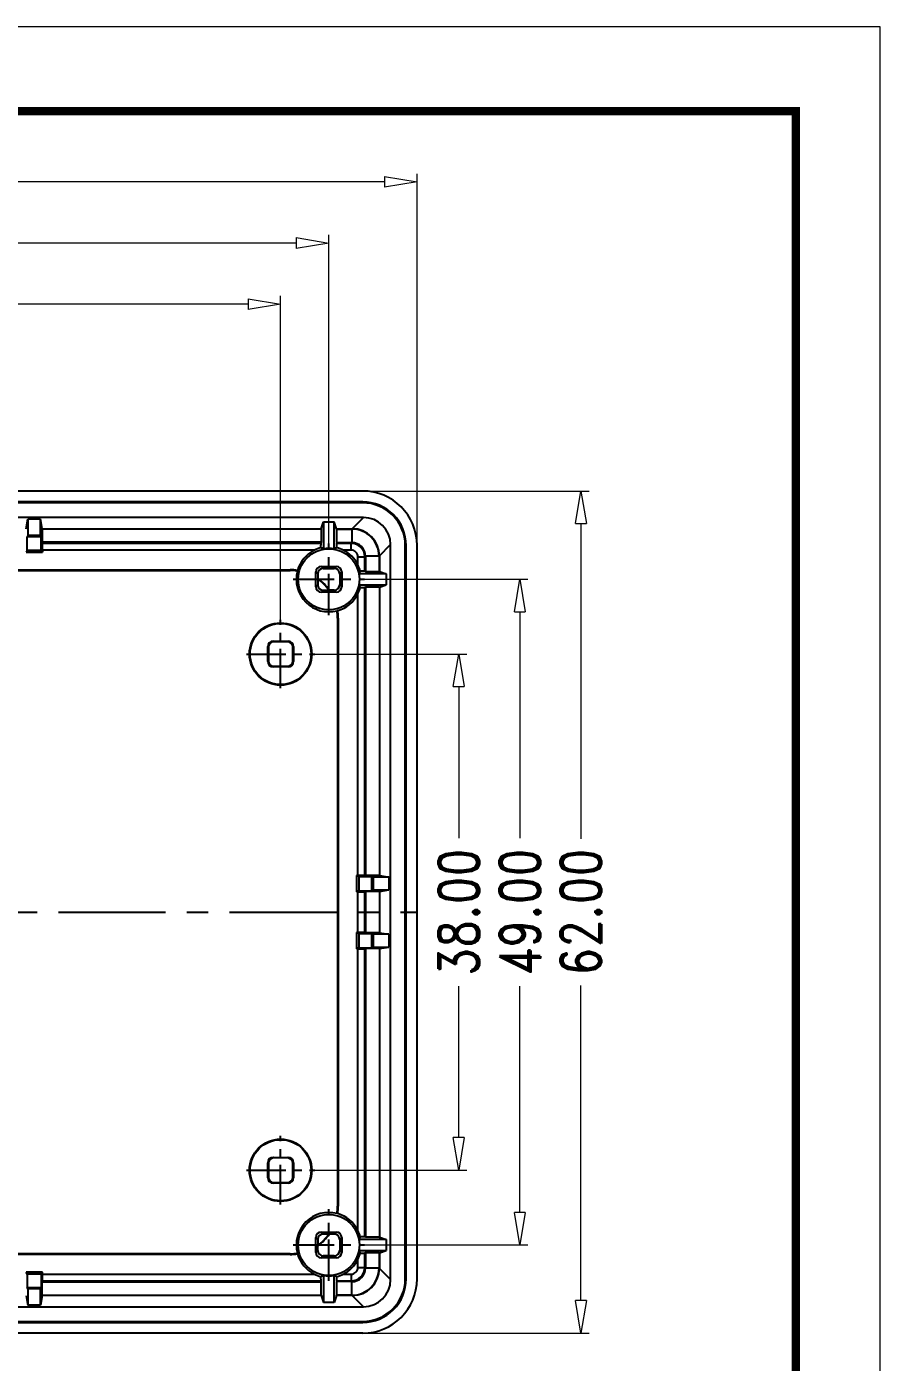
# Model space of a CAD drawing. Header units: millimetres. Extents: x 1751 to 2112, y -224 to 27.
# Drawn here: x 2049.3 to 2112.2, y -71.7 to 26.6 of the extents above; entities that cross this region are included whole.
import ezdxf

# ---------------------------------------------------------------- set-up
doc = ezdxf.new("R2010")
doc.units = ezdxf.units.MM
doc.linetypes.add('CENTER', pattern=[50.8, 31.75, -6.35, 6.35, -6.35])
doc.layers.add('dim', color=3, linetype='Continuous', lineweight=9)
doc.layers.add('from', color=7, linetype='Continuous', lineweight=13)
doc.styles.add('ROMAND', font='romand.shx', dxfattribs={"width": 0.8, "bigfont": 'gbcbig.shx'})
doc.dimstyles.new('YanXiu', dxfattribs={"dimtxt": 2.5, "dimasz": 2.2, "dimexe": 1, "dimexo": 0, "dimgap": 0.66, "dimtad": 0, "dimzin": 1, "dimdsep": 46, "dimtxsty": 'ROMAND', "dimblk": 'CLOSEDBLANK', "dimcen": 0, "dimclrd": 3, "dimclre": 3, "dimclrt": 7, "dimazin": 0, "dimtfac": 1, "dimtofl": 0, "dimtmove": 0, "dimatfit": 3, "dimldrblk": 'CLOSEDBLANK', "dimfxl": 1, "dimlwd": 5, "dimlwe": 5, "dimarcsym": 0})

# ---------------------------------------------------------------- blocks, each defined once
blk = doc.blocks.new('_ClosedBlank')
at = {"color": 0, "linetype": 'ByBlock', "lineweight": -2}
for p, q in [((-1, 0.167), (0, 0)), ((-1, 0.167), (-1, -0.167)), ((0, 0), (-1, -0.167))]:
    blk.add_line(p, q, dxfattribs=at)
blk = doc.blocks.new('*D10')
at = {"layer": 'Defpoints', "color": 0, "transparency": 16777216}
for p in [(2068.052, 6.199), (1986.152, -17.035), (2068.052, -17.035)]:
    blk.add_point(p, dxfattribs=at)
at = {"layer": 'dim', "color": 3, "lineweight": 5, "transparency": 16777216}
for p, q in [((1986.152, -17.035), (1986.152, 6.799)), ((1988.552, 6.199), (2021.645, 6.199)), ((2065.652, 6.199), (2032.559, 6.199)), ((2068.052, -17.035), (2068.052, 6.799))]:
    blk.add_line(p, q, dxfattribs=at)
at = {"layer": 'dim', "color": 3, "lineweight": 5, "transparency": 16777216, "xscale": 2.4, "yscale": 2.4, "zscale": 2.4, "rotation": 180}
blk.add_blockref('_ClosedBlank', (1986.152, 6.199), dxfattribs=at)
at = {"layer": 'dim', "color": 3, "lineweight": 5, "transparency": 16777216, "xscale": 2.4, "yscale": 2.4, "zscale": 2.4}
blk.add_blockref('_ClosedBlank', (2068.052, 6.199), dxfattribs=at)
at = {"layer": 'dim', "color": 7, "transparency": 16777216, "insert": (2027.102, 6.199), "char_height": 3, "attachment_point": 5, "style": 'ROMAND'}
blk.add_mtext('81.90', dxfattribs=at)
blk = doc.blocks.new('*D11')
at = {"layer": 'Defpoints', "color": 0, "transparency": 16777216}
for p in [(2071.602, 10.699), (1982.602, -11.427), (2071.602, -11.427)]:
    blk.add_point(p, dxfattribs=at)
at = {"layer": 'dim', "color": 3, "lineweight": 5, "transparency": 16777216}
for p, q in [((1982.602, -11.427), (1982.602, 11.299)), ((2071.602, -11.427), (2071.602, 11.299)), ((1985.002, 10.699), (2021.645, 10.699)), ((2069.202, 10.699), (2032.559, 10.699))]:
    blk.add_line(p, q, dxfattribs=at)
at = {"layer": 'dim', "color": 3, "lineweight": 5, "transparency": 16777216, "xscale": 2.4, "yscale": 2.4, "zscale": 2.4, "rotation": 180}
blk.add_blockref('_ClosedBlank', (1982.602, 10.699), dxfattribs=at)
at = {"layer": 'dim', "color": 3, "lineweight": 5, "transparency": 16777216, "xscale": 2.4, "yscale": 2.4, "zscale": 2.4}
blk.add_blockref('_ClosedBlank', (2071.602, 10.699), dxfattribs=at)
at = {"layer": 'dim', "color": 7, "transparency": 16777216, "insert": (2027.102, 10.699), "char_height": 3, "attachment_point": 5, "style": 'ROMAND'}
blk.add_mtext('89.00', dxfattribs=at)
blk = doc.blocks.new('*D12')
at = {"layer": 'Defpoints', "color": 0, "transparency": 16777216}
for p in [(2078.102, 15.199), (1976.102, -11.556), (2078.102, -11.556)]:
    blk.add_point(p, dxfattribs=at)
at = {"layer": 'dim', "color": 3, "lineweight": 5, "transparency": 16777216}
for p, q in [((1976.102, -11.556), (1976.102, 15.799)), ((2078.102, -11.556), (2078.102, 15.799)), ((1978.502, 15.199), (2020.674, 15.199)), ((2075.702, 15.199), (2033.53, 15.199))]:
    blk.add_line(p, q, dxfattribs=at)
at = {"layer": 'dim', "color": 3, "lineweight": 5, "transparency": 16777216, "xscale": 2.4, "yscale": 2.4, "zscale": 2.4, "rotation": 180}
blk.add_blockref('_ClosedBlank', (1976.102, 15.199), dxfattribs=at)
at = {"layer": 'dim', "color": 3, "lineweight": 5, "transparency": 16777216, "xscale": 2.4, "yscale": 2.4, "zscale": 2.4}
blk.add_blockref('_ClosedBlank', (2078.102, 15.199), dxfattribs=at)
at = {"layer": 'dim', "color": 7, "transparency": 16777216, "insert": (2027.102, 15.199), "char_height": 3, "attachment_point": 5, "style": 'ROMAND'}
blk.add_mtext('102.00', dxfattribs=at)
blk = doc.blocks.new('*D15')
at = {"layer": 'Defpoints', "color": 0, "transparency": 16777216}
for p in [(2070.575, -19.558), (2070.575, -57.558), (2081.174, -57.558)]:
    blk.add_point(p, dxfattribs=at)
at = {"layer": 'dim', "color": 3, "lineweight": 5, "transparency": 16777216}
for p, q in [((2070.575, -19.558), (2081.773, -19.558)), ((2081.174, -21.958), (2081.174, -33.101)), ((2081.174, -55.158), (2081.174, -44.014)), ((2070.575, -57.558), (2081.773, -57.558))]:
    blk.add_line(p, q, dxfattribs=at)
at = {"layer": 'dim', "color": 3, "lineweight": 5, "transparency": 16777216, "xscale": 2.4, "yscale": 2.4, "zscale": 2.4}
for p, rotation in [((2081.174, -19.558), 90), ((2081.174, -57.558), 270)]:
    blk.add_blockref('_ClosedBlank', p, dxfattribs=dict(at, rotation=rotation))
at = {"layer": 'dim', "color": 7, "transparency": 16777216, "insert": (2081.174, -38.558), "char_height": 3, "attachment_point": 5, "rotation": 90, "style": 'ROMAND'}
blk.add_mtext('38.00', dxfattribs=at)
blk = doc.blocks.new('*D16')
at = {"layer": 'Defpoints', "color": 0, "transparency": 16777216}
for p in [(2074.232, -14.058), (2074.232, -63.058), (2085.674, -63.058)]:
    blk.add_point(p, dxfattribs=at)
at = {"layer": 'dim', "color": 3, "lineweight": 5, "transparency": 16777216}
for p, q in [((2074.232, -14.058), (2086.273, -14.058)), ((2085.674, -16.458), (2085.674, -33.101)), ((2085.674, -60.658), (2085.674, -44.014)), ((2074.232, -63.058), (2086.273, -63.058))]:
    blk.add_line(p, q, dxfattribs=at)
at = {"layer": 'dim', "color": 3, "lineweight": 5, "transparency": 16777216, "xscale": 2.4, "yscale": 2.4, "zscale": 2.4}
for p, rotation in [((2085.674, -14.058), 90), ((2085.674, -63.058), 270)]:
    blk.add_blockref('_ClosedBlank', p, dxfattribs=dict(at, rotation=rotation))
at = {"layer": 'dim', "color": 7, "transparency": 16777216, "insert": (2085.674, -38.558), "char_height": 3, "attachment_point": 5, "rotation": 90, "style": 'ROMAND'}
blk.add_mtext('49.00', dxfattribs=at)
blk = doc.blocks.new('*D17')
at = {"layer": 'Defpoints', "color": 0, "transparency": 16777216}
for p in [(2074.103, -7.558), (2074.103, -69.558), (2090.174, -69.558)]:
    blk.add_point(p, dxfattribs=at)
at = {"layer": 'dim', "color": 3, "lineweight": 5, "transparency": 16777216}
for p, q in [((2074.103, -7.558), (2090.773, -7.558)), ((2090.174, -9.958), (2090.174, -33.158)), ((2090.174, -67.158), (2090.174, -43.957)), ((2074.103, -69.558), (2090.773, -69.558))]:
    blk.add_line(p, q, dxfattribs=at)
at = {"layer": 'dim', "color": 3, "lineweight": 5, "transparency": 16777216, "xscale": 2.4, "yscale": 2.4, "zscale": 2.4}
for p, rotation in [((2090.174, -7.558), 90), ((2090.174, -69.558), 270)]:
    blk.add_blockref('_ClosedBlank', p, dxfattribs=dict(at, rotation=rotation))
at = {"layer": 'dim', "color": 7, "transparency": 16777216, "insert": (2090.174, -38.558), "char_height": 3, "attachment_point": 5, "rotation": 90, "style": 'ROMAND'}
blk.add_mtext('62.00', dxfattribs=at)

msp = doc.modelspace()

# ---------------------------------------------------------------- linework, layer by layer
at = {"color": 7, "linetype": 'Continuous'}
for p, q in [((2074.103, -7.558), (1980.101, -7.558)), ((2074.102, -8.428), (1980.102, -8.428)), ((2074.102, -8.358), (2032.102, -8.358)), ((2074.102, -8.358), (2074.102, -8.428)), ((2074.154, -9.506), (1980.05, -9.506)), ((2049.317, -10.333), (2049.433, -9.637)), ((2050.371, -9.637), (2049.433, -9.637)), ((2049.433, -9.637), (2049.433, -10.824)), ((2050.487, -10.333), (2050.371, -9.637)), ((2050.371, -10.824), (2050.371, -9.637)), ((2071.031, -10.333), (2071.202, -9.82)), ((2071.202, -9.82), (2071.202, -11.817)), ((2071.202, -9.82), (2072.002, -9.82)), ((2072.173, -10.333), (2072.002, -9.82)), ((2072.002, -11.817), (2072.002, -9.82)), ((2073.327, -10.333), (2074.154, -9.506)), ((2050.487, -10.333), (2071.031, -10.333)), ((2050.487, -10.333), (2050.487, -11.333)), ((2071.031, -10.333), (2071.031, -11.333)), ((2072.173, -10.333), (2072.173, -10.359)), ((2072.173, -10.333), (2073.327, -10.333)), ((2072.173, -10.359), (2073.301, -10.359)), ((2073.301, -10.359), (2073.301, -11.359)), ((2049.433, -10.824), (2049.38, -10.928)), ((2050.423, -10.928), (2049.38, -10.928)), ((2049.38, -11.901), (2049.38, -10.928)), ((2050.371, -10.824), (2049.433, -10.824)), ((2050.371, -10.824), (2050.423, -10.928)), ((2050.423, -11.901), (2050.423, -10.928)), ((2050.487, -11.333), (2050.5, -11.41)), ((2071.031, -11.333), (2050.487, -11.333)), ((2071.005, -11.41), (2050.5, -11.41)), ((2071.031, -11.333), (2071.005, -11.41)), ((2072.181, -11.359), (2072.198, -11.41)), ((2072.181, -11.359), (2073.301, -11.359)), ((2073.25, -11.41), (2072.198, -11.41)), ((2073.25, -11.41), (2073.301, -11.359)), ((2073.25, -11.91), (2073.25, -11.41)), ((2075.326, -12.332), (2076.154, -11.505)), ((2076.154, -65.61), (2076.154, -11.505)), ((2077.231, -65.558), (2077.231, -11.558)), ((2077.301, -11.558), (2077.231, -11.558)), ((2077.301, -65.558), (2077.301, -11.558)), ((2078.102, -65.559), (2078.102, -11.556)), ((2049.38, -11.901), (2049.302, -12.058)), ((2049.302, -12.058), (2050.502, -12.058)), ((2049.38, -11.901), (2050.423, -11.901)), ((2050.423, -11.901), (2050.502, -12.058)), ((2070.538, -11.91), (2050.502, -11.91)), ((2050.502, -11.91), (2050.502, -12.058)), ((2073.25, -11.91), (2072.665, -11.91)), ((2073.75, -12.994), (2073.75, -12.41)), ((2073.75, -12.41), (2074.249, -12.41)), ((2074.249, -12.41), (2074.3, -12.359)), ((2074.249, -13.461), (2074.249, -12.41)), ((2074.3, -12.359), (2074.3, -13.478)), ((2075.3, -12.359), (2074.3, -12.359)), ((2075.3, -12.359), (2075.3, -13.487)), ((2075.326, -12.332), (2075.326, -13.487)), ((1985.454, -13.357), (2068.75, -13.357)), ((1985.454, -13.41), (2068.75, -13.41)), ((2068.75, -13.41), (2068.75, -13.357)), ((2069.297, -13.4), (2069.289, -13.452)), ((2070.799, -13.654), (2070.652, -13.508)), ((2070.652, -14.608), (2070.652, -13.508)), ((2070.799, -13.654), (2070.799, -14.008)), ((2071.198, -13.254), (2071.052, -13.108)), ((2071.052, -13.108), (2072.152, -13.108)), ((2071.198, -13.254), (2072.005, -13.254)), ((2072.005, -13.254), (2072.152, -13.108)), ((2072.405, -13.654), (2072.552, -13.508)), ((2072.405, -13.654), (2072.405, -14.461)), ((2072.552, -13.508), (2072.552, -14.608)), ((2075.839, -13.658), (2073.843, -13.658)), ((2074.3, -13.478), (2074.249, -13.461)), ((2075.326, -13.487), (2075.3, -13.487)), ((2075.326, -13.487), (2075.839, -13.658)), ((2075.839, -13.658), (2075.839, -14.458)), ((2070.652, -14.608), (2070.796, -14.464)), ((2070.799, -14.008), (2070.796, -14.038)), ((2070.796, -14.038), (2070.796, -14.464)), ((2072.405, -14.461), (2072.552, -14.608)), ((2073.843, -14.458), (2075.839, -14.458)), ((2074.326, -14.629), (2074.249, -14.654)), ((2074.249, -35.86), (2074.249, -14.654)), ((2074.326, -35.872), (2074.326, -14.629)), ((2075.326, -14.629), (2074.326, -14.629)), ((2075.326, -14.629), (2075.839, -14.458)), ((2075.326, -14.629), (2075.326, -35.872)), ((2071.052, -15.008), (2071.196, -14.864)), ((2072.152, -15.008), (2071.052, -15.008)), ((2071.196, -14.864), (2071.621, -14.864)), ((2071.652, -14.861), (2071.621, -14.864)), ((2072.005, -14.861), (2071.652, -14.861)), ((2072.005, -14.861), (2072.152, -15.008)), ((2073.75, -35.858), (2073.75, -15.121)), ((2072.26, -16.362), (2072.208, -16.371)), ((2072.25, -16.91), (2072.25, -60.205)), ((2072.25, -16.91), (2072.302, -16.91)), ((2072.302, -16.91), (2072.302, -60.205)), ((2067.502, -18.608), (2067.548, -18.654)), ((2067.502, -18.608), (2068.602, -18.608)), ((2068.556, -18.654), (2067.548, -18.654)), ((2068.602, -18.608), (2068.556, -18.654)), ((2067.102, -19.008), (2067.148, -19.054)), ((2067.102, -20.108), (2067.102, -19.008)), ((2067.148, -19.054), (2067.148, -20.061)), ((2069.002, -19.008), (2068.956, -19.054)), ((2068.956, -20.061), (2068.956, -19.054)), ((2069.002, -19.008), (2069.002, -20.108)), ((2067.148, -20.061), (2067.102, -20.108)), ((2067.548, -20.461), (2067.502, -20.508)), ((2068.602, -20.508), (2067.502, -20.508)), ((2067.548, -20.461), (2068.556, -20.461)), ((2068.602, -20.508), (2068.556, -20.461)), ((2069.002, -20.108), (2068.956, -20.061)), ((2073.654, -35.858), (2073.654, -37.058)), ((2073.811, -35.936), (2073.654, -35.858)), ((2073.75, -35.858), (2073.654, -35.858)), ((2073.811, -35.936), (2073.811, -36.979)), ((2073.811, -35.936), (2074.784, -35.936)), ((2074.326, -35.872), (2074.249, -35.86)), ((2075.326, -35.872), (2074.326, -35.872)), ((2074.784, -36.979), (2074.784, -35.936)), ((2074.888, -35.988), (2074.784, -35.936)), ((2074.888, -36.927), (2074.888, -35.988)), ((2076.023, -35.988), (2074.888, -35.988)), ((2075.326, -35.872), (2076.023, -35.988)), ((2076.023, -35.988), (2076.023, -36.927)), ((2073.811, -36.979), (2073.654, -37.058)), ((2073.75, -37.058), (2073.654, -37.058)), ((2073.75, -40.058), (2073.75, -37.058)), ((2073.811, -36.979), (2074.784, -36.979)), ((2074.326, -37.043), (2074.249, -37.055)), ((2074.249, -40.06), (2074.249, -37.055)), ((2074.326, -40.072), (2074.326, -37.043)), ((2075.326, -37.043), (2074.326, -37.043)), ((2074.888, -36.927), (2074.784, -36.979)), ((2074.888, -36.927), (2076.023, -36.927)), ((2075.326, -37.043), (2076.023, -36.927)), ((2075.326, -37.043), (2075.326, -40.072)), ((2073.654, -40.058), (2073.654, -41.258)), ((2073.811, -40.136), (2073.654, -40.058)), ((2073.75, -40.058), (2073.654, -40.058)), ((2073.811, -40.136), (2073.811, -41.179)), ((2073.811, -40.136), (2074.784, -40.136)), ((2074.326, -40.072), (2074.249, -40.06)), ((2075.326, -40.072), (2074.326, -40.072)), ((2074.784, -41.179), (2074.784, -40.136)), ((2074.888, -40.188), (2074.784, -40.136)), ((2074.888, -41.127), (2074.888, -40.188)), ((2076.023, -40.188), (2074.888, -40.188)), ((2075.326, -40.072), (2076.023, -40.188)), ((2076.023, -40.188), (2076.023, -41.127)), ((2073.811, -41.179), (2073.654, -41.258)), ((2073.75, -41.258), (2073.654, -41.258)), ((2073.75, -61.994), (2073.75, -41.258)), ((2073.811, -41.179), (2074.784, -41.179)), ((2074.326, -41.243), (2074.249, -41.255)), ((2074.249, -62.461), (2074.249, -41.255)), ((2074.326, -62.487), (2074.326, -41.243)), ((2075.326, -41.243), (2074.326, -41.243)), ((2074.888, -41.127), (2074.784, -41.179)), ((2074.888, -41.127), (2076.023, -41.127)), ((2075.326, -41.243), (2076.023, -41.127)), ((2075.326, -41.243), (2075.326, -62.487)), ((2067.102, -58.108), (2067.102, -57.008)), ((2067.148, -57.054), (2067.102, -57.008)), ((2067.548, -56.654), (2067.502, -56.608)), ((2067.502, -56.608), (2068.602, -56.608)), ((2068.556, -56.654), (2067.548, -56.654)), ((2068.602, -56.608), (2068.556, -56.654)), ((2069.002, -57.008), (2068.956, -57.054)), ((2069.002, -57.008), (2069.002, -58.108)), ((2067.148, -57.054), (2067.148, -58.061)), ((2068.956, -58.061), (2068.956, -57.054)), ((2067.102, -58.108), (2067.148, -58.061)), ((2067.502, -58.508), (2067.548, -58.461)), ((2068.602, -58.508), (2067.502, -58.508)), ((2067.548, -58.461), (2068.556, -58.461)), ((2068.602, -58.508), (2068.556, -58.461)), ((2069.002, -58.108), (2068.956, -58.061)), ((2072.26, -60.753), (2072.208, -60.744)), ((2072.25, -60.205), (2072.302, -60.205)), ((2070.652, -63.608), (2070.652, -62.508)), ((2070.652, -62.508), (2070.796, -62.652)), ((2070.796, -62.652), (2070.796, -63.077)), ((2071.052, -62.108), (2071.196, -62.252)), ((2071.052, -62.108), (2072.152, -62.108)), ((2071.621, -62.252), (2071.196, -62.252)), ((2071.652, -62.254), (2071.621, -62.252)), ((2072.005, -62.254), (2071.652, -62.254)), ((2072.005, -62.254), (2072.152, -62.108)), ((2072.405, -62.654), (2072.552, -62.508)), ((2072.405, -62.654), (2072.405, -63.461)), ((2072.552, -62.508), (2072.552, -63.608)), ((2075.839, -62.658), (2073.843, -62.658)), ((2074.326, -62.487), (2074.249, -62.461)), ((2075.326, -62.487), (2074.326, -62.487)), ((2075.326, -62.487), (2075.839, -62.658)), ((2075.839, -62.658), (2075.839, -63.458)), ((2068.75, -63.705), (1985.454, -63.705)), ((2068.75, -63.758), (1985.454, -63.758)), ((2068.75, -63.705), (2068.75, -63.758)), ((2069.297, -63.715), (2069.289, -63.664)), ((2070.799, -63.461), (2070.652, -63.608)), ((2070.799, -63.107), (2070.796, -63.077)), ((2070.799, -63.461), (2070.799, -63.107)), ((2071.198, -63.861), (2071.052, -64.008)), ((2072.005, -63.861), (2071.198, -63.861)), ((2072.005, -63.861), (2072.152, -64.008)), ((2072.405, -63.461), (2072.552, -63.608)), ((2073.843, -63.458), (2075.839, -63.458)), ((2074.3, -63.637), (2074.249, -63.654)), ((2074.249, -64.705), (2074.249, -63.654)), ((2074.3, -63.637), (2074.3, -64.756)), ((2075.3, -63.629), (2075.3, -64.756)), ((2075.326, -63.629), (2075.3, -63.629)), ((2075.326, -63.629), (2075.839, -63.458)), ((2075.326, -63.629), (2075.326, -64.783)), ((2072.152, -64.008), (2071.052, -64.008)), ((2073.75, -64.705), (2073.75, -64.121)), ((2073.75, -64.705), (2074.249, -64.705)), ((2074.3, -64.756), (2074.249, -64.705)), ((2075.3, -64.756), (2074.3, -64.756)), ((2076.154, -65.61), (2075.326, -64.783)), ((2049.38, -65.214), (2049.302, -65.057)), ((2050.502, -65.057), (2049.302, -65.057)), ((2049.38, -65.214), (2049.38, -66.187)), ((2050.423, -65.214), (2049.38, -65.214)), ((2050.423, -65.214), (2050.502, -65.057)), ((2050.423, -65.214), (2050.423, -66.187)), ((2050.487, -65.782), (2050.5, -65.705)), ((2050.487, -66.782), (2050.487, -65.782)), ((2050.487, -65.782), (2071.031, -65.782)), ((2050.5, -65.705), (2071.005, -65.705)), ((2050.502, -65.205), (2050.502, -65.057)), ((2050.502, -65.205), (2070.538, -65.205)), ((2071.031, -65.782), (2071.005, -65.705)), ((2071.031, -66.782), (2071.031, -65.782)), ((2071.202, -65.298), (2071.202, -67.295)), ((2072.002, -67.295), (2072.002, -65.298)), ((2072.181, -65.756), (2072.198, -65.705)), ((2073.301, -65.756), (2072.181, -65.756)), ((2072.198, -65.705), (2073.249, -65.705)), ((2072.665, -65.205), (2073.25, -65.205)), ((2073.301, -65.756), (2073.249, -65.705)), ((2073.25, -65.205), (2073.25, -65.705)), ((2073.301, -66.756), (2073.301, -65.756)), ((2077.301, -65.558), (2077.231, -65.558)), ((2049.317, -66.782), (2049.433, -67.478)), ((2049.433, -66.292), (2049.38, -66.187)), ((2049.38, -66.187), (2050.423, -66.187)), ((2049.433, -66.292), (2049.433, -67.478)), ((2050.371, -66.292), (2049.433, -66.292)), ((2050.371, -66.292), (2050.423, -66.187)), ((2050.371, -67.478), (2050.371, -66.292)), ((2050.487, -66.782), (2050.371, -67.478)), ((2071.031, -66.782), (2050.487, -66.782)), ((2071.031, -66.782), (2071.202, -67.295)), ((2072.173, -66.782), (2072.002, -67.295)), ((2072.173, -66.782), (2072.173, -66.756)), ((2073.301, -66.756), (2072.173, -66.756)), ((2073.327, -66.782), (2072.173, -66.782)), ((2074.154, -67.609), (2073.327, -66.782)), ((1980.05, -67.609), (2074.154, -67.609)), ((2050.371, -67.478), (2049.433, -67.478)), ((2072.002, -67.295), (2071.202, -67.295)), ((1980.102, -68.687), (2074.102, -68.687)), ((2032.102, -68.757), (2074.102, -68.757)), ((2074.102, -68.757), (2074.102, -68.687)), ((2074.103, -69.558), (1980.101, -69.558))]:
    msp.add_line(p, q, dxfattribs=at)
at = {"color": 1, "linetype": 'CENTER', "ltscale": 0.095655}
for p, q in [((2071.602, -16.688), (2071.602, -11.427)), ((2068.971, -14.058), (2074.232, -14.058)), ((2071.602, -65.688), (2071.602, -60.427)), ((2068.971, -63.058), (2074.232, -63.058))]:
    msp.add_line(p, q, dxfattribs=at)
at = {"color": 1, "linetype": 'CENTER', "ltscale": 0.091745}
for p, q in [((2068.052, -22.081), (2068.052, -17.035)), ((2065.529, -19.558), (2070.575, -19.558)), ((2068.052, -60.081), (2068.052, -55.035)), ((2065.529, -57.558), (2070.575, -57.558))]:
    msp.add_line(p, q, dxfattribs=at)
at = {"color": 1, "linetype": 'CENTER', "ltscale": 0.248}
msp.add_line((1976.102, -38.558), (2078.102, -38.558), dxfattribs=at)
at = {"color": 7, "linetype": 'Continuous'}
for centre, radius in [((2071.602, -14.058), 2.25), ((2068.052, -19.558), 2.294), ((2068.052, -19.558), 2.25), ((2068.052, -57.558), 2.294), ((2068.052, -57.558), 2.25), ((2071.602, -63.058), 2.25)]:
    msp.add_circle(centre, radius, dxfattribs=at)
for centre, radius, start, end in [((2074.102, -11.557), 3.199, 359.99511, 90.00489), ((2074.102, -11.557), 3.129, 359.995, 90.005), ((2073.301, -12.358), 1.999, 359.99398, 90.00679), ((2071.599, -14.052), 2.39, 104.47665, 116.33804), ((2071.602, -14.058), 2.276, 79.87868, 100.12132), ((2071.604, -14.053), 2.392, 63.66509, 75.52024), ((2073.249, -12.41), 1, 0.01384, 89.98038), ((2073.302, -12.358), 0.999, 359.93816, 90.06218), ((2071.602, -14.058), 2.397, 116.3415, 164.07202), ((2071.602, -14.058), 2.397, 26.3415, 63.6585), ((2073.25, -12.41), 0.5, 359.99309, 90.00691), ((2068.75, -16.91), 3.552, 81.13182, 90), ((2068.75, -16.91), 3.5, 81.14234, 90), ((2071.602, -14.058), 2.391, 165.32015, 284.67985), ((2071.607, -14.055), 2.39, 14.47664, 26.33804), ((2071.602, -14.058), 2.276, 349.87868, 10.12132), ((2068.75, -16.91), 3.526, 35.47119, 54.52881), ((2068.75, -16.91), 3.552, 35.22228, 54.77772), ((2071.606, -14.06), 2.392, 333.66509, 345.52024), ((2071.602, -14.058), 2.397, 285.92798, 333.6585), ((2068.75, -16.91), 3.5, 0, 8.85766), ((2068.75, -16.91), 3.552, 0, 8.86818), ((2071.602, -63.058), 2.391, 75.32015, 194.67985), ((2068.75, -60.205), 3.5, 351.14234, 0), ((2068.75, -60.205), 3.552, 351.13182, 0), ((2071.602, -63.058), 2.397, 26.3415, 74.07202), ((2068.75, -60.205), 3.526, 305.47119, 324.52881), ((2068.75, -60.205), 3.552, 305.22228, 324.77772), ((2071.607, -63.055), 2.39, 14.47664, 26.33804), ((2071.602, -63.058), 2.276, 349.87868, 10.12132), ((2068.75, -60.205), 3.5, 270, 278.85766), ((2068.75, -60.205), 3.552, 270, 278.86818), ((2071.602, -63.058), 2.397, 195.92798, 243.6585), ((2071.606, -63.06), 2.392, 333.66509, 345.52024), ((2071.602, -63.058), 2.397, 296.3415, 333.6585), ((2073.25, -64.706), 0.5, 269.99309, 0.00691), ((2073.249, -64.705), 1, 270.01384, 359.98038), ((2073.302, -64.758), 0.999, 269.93816, 0.06218), ((2073.301, -64.757), 1.999, 269.99402, 0.00681), ((2071.599, -63.062), 2.392, 243.66509, 255.52024), ((2071.602, -63.058), 2.276, 259.87868, 280.12132), ((2071.605, -63.063), 2.39, 284.47664, 296.33804), ((2074.102, -65.558), 3.129, 269.99499, 0.00501), ((2074.102, -65.558), 3.199, 269.99509, 0.00491)]:
    msp.add_arc(centre, radius, start, end, dxfattribs=at)
for centre, major_axis, ratio, start_param, end_param in [((2074.101, -11.559), (-2.83, -2.83), 0.999315, 2.356537, 3.926648), ((2074.153, -11.507), (-1.415, -1.415), 0.999315, 2.356537, 3.926648), ((2072.182, -10.359), (0, 1), 0.008727, 1.570796, 3.115413), ((2073.326, -12.334), (1.415, 1.415), 0.999315, -0.785056, 0.785056), ((2050.5, -11.91), (0, 0.5), 0.004363, -1.570796, -0.02618), ((2071.006, -11.91), (0, 0.5), 0.008727, 0.02618, 1.219095), ((2069.693, -14.058), (3.181, 0), 0.800007, 1.07667, 1.146964), ((2073.511, -14.058), (3.181, 0), 0.800007, 1.994629, 2.064923), ((2072.198, -11.91), (0, 0.5), 0.008727, -1.219095, -0.02618), ((2071.052, -13.508), (0.283, -0.283), 0.999973, 2.356208, 3.926977), ((2071.199, -13.654), (0.283, -0.283), 0.999973, 2.356208, 3.926977), ((2072.005, -13.654), (-0.283, -0.283), 0.999973, 2.356208, 3.926977), ((2072.152, -13.508), (0.283, 0.283), 0.999973, -0.785384, 0.785384), ((2071.602, -12.149), (0, 3.181), 0.800007, -2.064923, -1.994629), ((2073.75, -13.461), (0.5, 0), 0.008727, 0.02618, 1.219095), ((2075.3, -13.478), (1, 0), 0.008727, -3.115413, -1.570796), ((2071.052, -14.608), (0.283, 0.283), 0.999973, 2.356208, 3.926977), ((2071.196, -14.464), (0.283, 0.283), 0.999973, 2.356208, 3.926977), ((2072.005, -14.461), (-0.283, 0.283), 0.999973, 2.356208, 3.926977), ((2072.152, -14.608), (0.283, -0.283), 0.999973, -0.785384, 0.785384), ((2071.602, -15.966), (0, 3.181), 0.800007, -1.146964, -1.07667), ((2073.75, -14.654), (0.5, 0), 0.008727, -1.219095, -0.02618), ((2067.502, -19.008), (0.283, -0.283), 0.999924, 2.356233, 3.926953), ((2067.548, -19.054), (0.283, -0.283), 0.999924, 2.356233, 3.926953), ((2068.556, -19.054), (-0.283, -0.283), 0.999924, 2.356233, 3.926953), ((2068.602, -19.008), (0.283, 0.283), 0.999924, -0.78536, 0.78536), ((2067.502, -20.108), (0.283, 0.283), 0.999924, 2.356233, 3.926953), ((2067.548, -20.061), (-0.283, -0.283), 0.999924, -0.78536, 0.78536), ((2068.556, -20.061), (-0.283, 0.283), 0.999924, 2.356233, 3.926953), ((2068.602, -20.108), (0.283, -0.283), 0.999924, -0.78536, 0.78536), ((2073.75, -35.86), (0.5, 0), 0.004363, 0.02618, 1.570796), ((2073.75, -37.055), (0.5, 0), 0.004363, -1.570796, -0.02618), ((2073.75, -40.06), (0.5, 0), 0.004363, 0.02618, 1.570796), ((2073.75, -41.255), (0.5, 0), 0.004363, -1.570796, -0.02618), ((2067.502, -57.008), (0.283, -0.283), 0.999924, 2.356233, 3.926953), ((2067.548, -57.054), (-0.283, 0.283), 0.999924, -0.78536, 0.78536), ((2068.556, -57.054), (-0.283, -0.283), 0.999924, 2.356233, 3.926953), ((2068.602, -57.008), (0.283, 0.283), 0.999924, -0.78536, 0.78536), ((2067.502, -58.108), (0.283, 0.283), 0.999924, 2.356233, 3.926953), ((2067.548, -58.061), (0.283, 0.283), 0.999924, 2.356233, 3.926953), ((2068.556, -58.061), (-0.283, 0.283), 0.999924, 2.356233, 3.926953), ((2068.602, -58.108), (0.283, -0.283), 0.999924, -0.78536, 0.78536), ((2071.052, -62.508), (0.283, -0.283), 0.999973, 2.356208, 3.926977), ((2071.196, -62.652), (0.283, -0.283), 0.999973, 2.356208, 3.926977), ((2072.005, -62.654), (-0.283, -0.283), 0.999973, 2.356208, 3.926977), ((2072.152, -62.508), (0.283, 0.283), 0.999973, -0.785384, 0.785384), ((2071.602, -61.149), (0, 3.181), 0.800007, -2.064923, -1.994629), ((2073.75, -62.461), (0.5, 0), 0.008727, 0.02618, 1.219095), ((2071.052, -63.608), (0.283, 0.283), 0.999973, -3.926977, -2.356208), ((2071.199, -63.461), (0.283, 0.283), 0.999973, 2.356208, 3.926977), ((2072.005, -63.461), (-0.283, 0.283), 0.999973, 2.356208, 3.926977), ((2072.152, -63.608), (0.283, -0.283), 0.999973, -0.785384, 0.785384), ((2071.602, -64.966), (0, 3.181), 0.800007, -1.146964, -1.07667), ((2073.75, -63.654), (0.5, 0), 0.008727, -1.219095, -0.02618), ((2075.3, -63.637), (1, 0), 0.008727, 1.570796, 3.115413), ((2073.326, -64.781), (1.415, -1.415), 0.999315, -0.785056, 0.785056), ((2050.5, -65.205), (0, 0.5), 0.004363, -3.115413, -1.570796), ((2069.693, -63.058), (3.181, 0), 0.800007, -1.146964, -1.07667), ((2071.006, -65.205), (0, 0.5), 0.008727, -4.360688, -3.167773), ((2073.511, -63.058), (3.181, 0), 0.800007, -2.064923, -1.994629), ((2072.182, -66.756), (0, 1), 0.008727, 0.02618, 1.570796), ((2072.198, -65.205), (0, 0.5), 0.008727, -3.115413, -1.922498), ((2074.101, -65.556), (-2.83, 2.83), 0.999315, 2.356537, 3.926648), ((2074.153, -65.609), (1.415, -1.415), 0.999315, -0.785056, 0.785056)]:
    msp.add_ellipse(centre, major_axis=major_axis, ratio=ratio, start_param=start_param, end_param=end_param, dxfattribs=at)
at = {"layer": 'from'}
msp.add_lwpolyline([(1751.383, -224.132), (2112.226, -224.132), (2112.226, 26.621), (1751.383, 26.621)], close=True, dxfattribs=at)
at = {"layer": 'from', "const_width": 0.622}
msp.add_lwpolyline([(1757.602, -217.913), (1757.602, 20.403), (2106.007, 20.403), (2106.007, -217.913), (1757.602, -217.913)], dxfattribs=at)

# ---------------------------------------------------------------- dimensions: what is measured, and where the dimension line sits
at = {"layer": 'dim'}
for base, p1, p2, picture, middle in [((2078.102, 15.199), (1976.102, -11.556), (2078.102, -11.556), '*D12', (2027.102, 15.199)), ((2071.602, 10.699), (1982.602, -11.427), (2071.602, -11.427), '*D11', (2027.102, 10.699)), ((2068.052, 6.199), (1986.152, -17.035), (2068.052, -17.035), '*D10', (2027.102, 6.199))]:
    dim = msp.add_linear_dim(base=base, p1=p1, p2=p2, dimstyle='YanXiu', override={"dimtxt": 3, "dimasz": 2.4, "dimexe": 0.5997, "dimgap": 0.5997}, dxfattribs=at)
    dim.commit()
    dim.dimension.update_dxf_attribs({"geometry": picture, "text_midpoint": middle})
for base, p1, p2, picture, middle in [((2090.174, -69.558), (2074.103, -7.558), (2074.103, -69.558), '*D17', (2090.174, -38.558)), ((2085.674, -63.058), (2074.232, -14.058), (2074.232, -63.058), '*D16', (2085.674, -38.558)), ((2081.174, -57.558), (2070.575, -19.558), (2070.575, -57.558), '*D15', (2081.174, -38.558))]:
    dim = msp.add_linear_dim(base=base, p1=p1, p2=p2, angle=90, dimstyle='YanXiu', override={"dimtxt": 3, "dimasz": 2.4, "dimexe": 0.5997, "dimgap": 0.5997}, dxfattribs=at)
    dim.commit()
    dim.dimension.update_dxf_attribs({"geometry": picture, "text_midpoint": middle})

doc.saveas('drawing.dxf')
